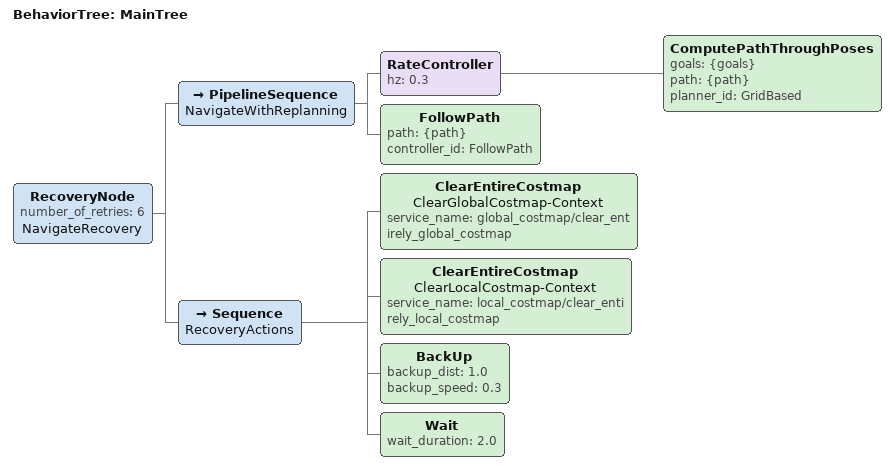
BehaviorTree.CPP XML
<!--
  Reverse-capable NavigateThroughPoses recovery BT (allow_reverse:=true).
  See navigate_to_pose_recovery_reverse_offroad.xml; ComputePathThroughPoses(goals).
-->
<root main_tree_to_execute="MainTree">
  <BehaviorTree ID="MainTree">
    <RecoveryNode number_of_retries="6" name="NavigateRecovery">
      <PipelineSequence name="NavigateWithReplanning">
        <RateController hz="0.3">
          <ComputePathThroughPoses goals="{goals}" path="{path}" planner_id="GridBased"/>
        </RateController>
        <FollowPath path="{path}" controller_id="FollowPath"/>
      </PipelineSequence>
      <Sequence name="RecoveryActions">
        <ClearEntireCostmap name="ClearGlobalCostmap-Context"
                            service_name="global_costmap/clear_entirely_global_costmap"/>
        <ClearEntireCostmap name="ClearLocalCostmap-Context"
                            service_name="local_costmap/clear_entirely_local_costmap"/>
        <BackUp backup_dist="1.0" backup_speed="0.3"/>
        <Wait wait_duration="2.0"/>
      </Sequence>
    </RecoveryNode>
  </BehaviorTree>
</root>
